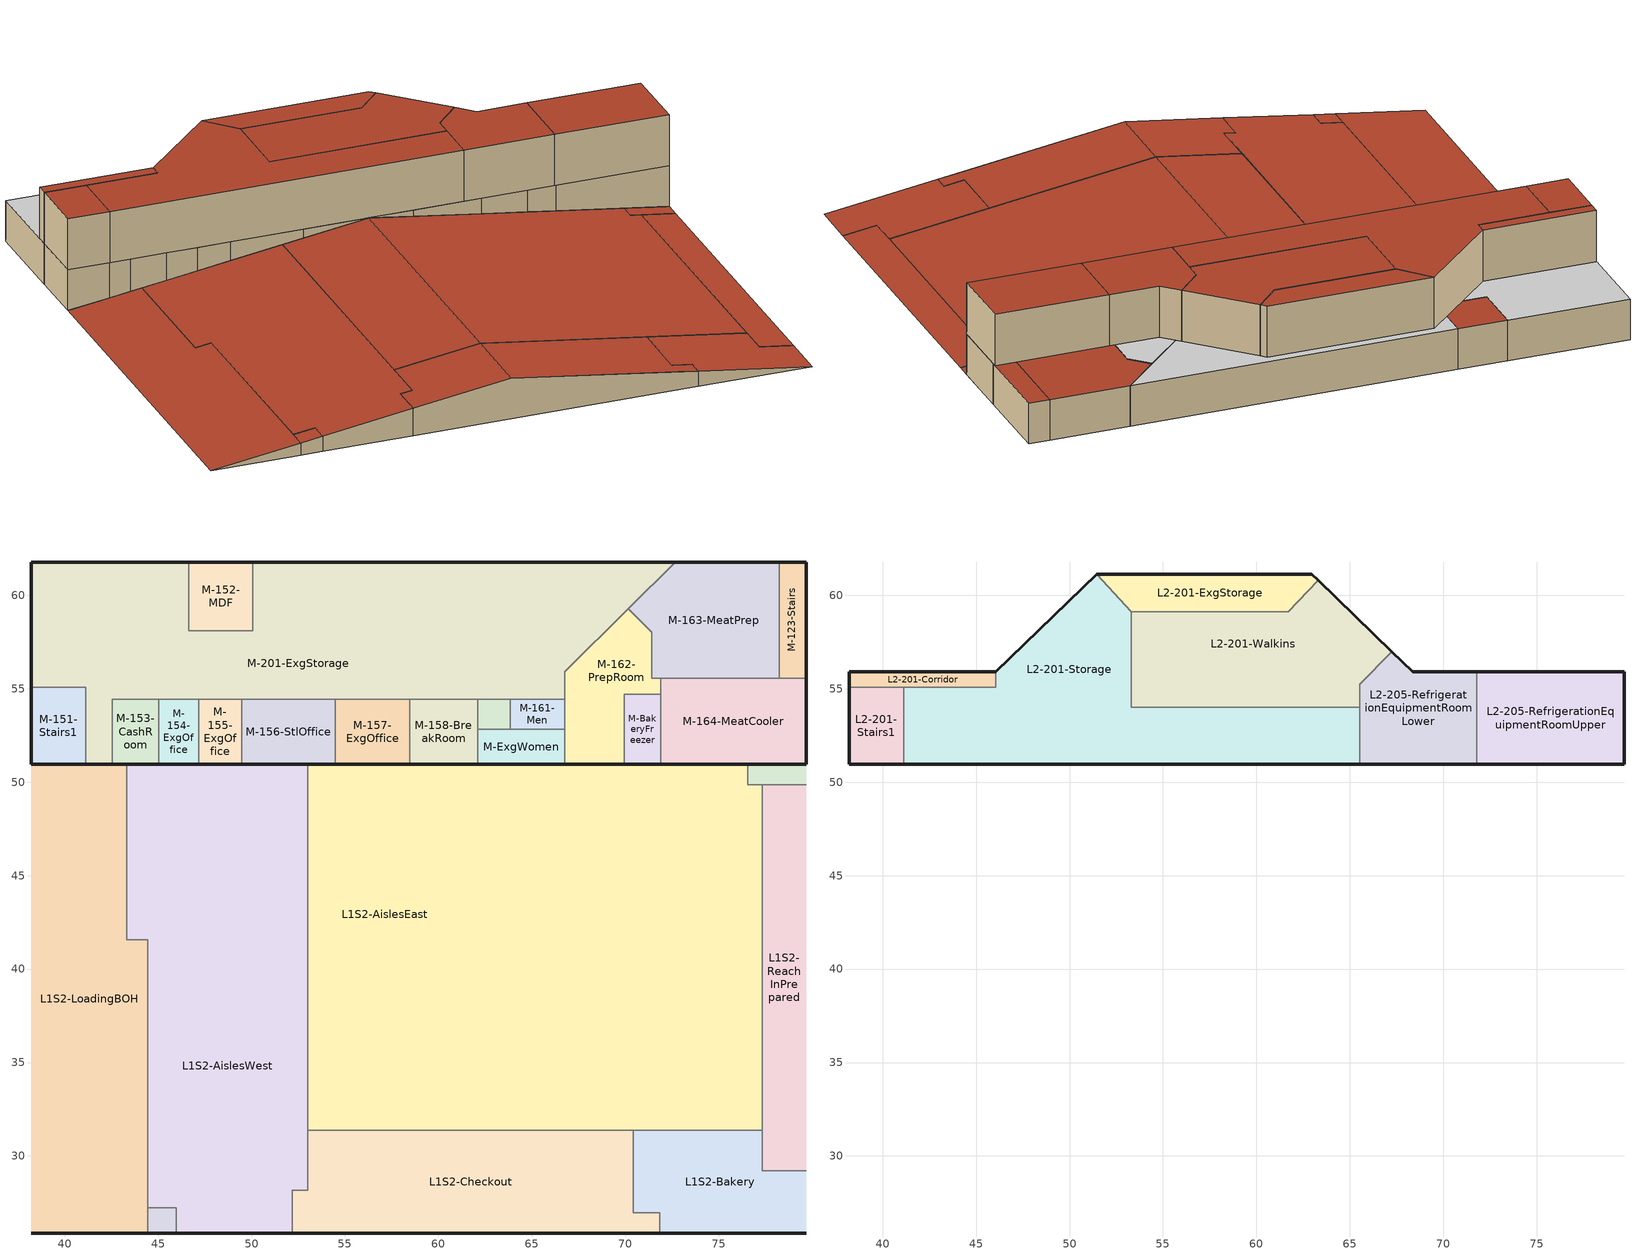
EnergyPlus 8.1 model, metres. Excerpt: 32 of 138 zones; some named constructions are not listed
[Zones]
L1S2-LoadingBOH
 floor to L1S1-Loading (Interior Floor): 38.22,25.88 38.22,50.96 43.31,50.96 43.31,41.57 44.44,41.57 44.44,25.88 z2.82
 wall outside (Exterior Wall): 43.31,50.96,2.82 38.22,50.96,2.82 43.31,50.96,3.53; 38.22,25.88,2.82 44.44,25.88,2.82 44.44,25.88,3.69
 wall to L1S2-AislesWest (Interior Wall): 43.31,41.57 43.31,50.96 z2.82:3.53; 44.44,27.22 44.44,41.57 z2.82:3.69; 44.44,41.57,2.82 43.31,41.57,2.82 43.31,41.57,3.53 44.44,41.57,3.69
 wall to L1S2-Shaft (Interior Wall): 44.44,25.88 44.44,27.22 z2.82:3.69
 roof outside (Exterior Roof): 38.22,25.88,2.82 44.44,25.88,3.69 44.44,41.57,3.69 43.31,41.57,3.53 43.31,50.96,3.53 38.22,50.96,2.82
L1S2-Shaft
 floor to L1S1-Shaft (Interior Floor): 44.44,25.88 44.44,27.22 45.97,27.22 45.97,25.88 z2.82
 wall outside (Exterior Wall): 44.44,25.88,2.82 45.97,25.88,2.82 45.97,25.88,3.9 44.44,25.88,3.69
 wall to L1S2-AislesWest (Interior Wall): 45.97,25.88 45.97,27.22 z2.82:3.9; 45.97,27.22,2.82 44.44,27.22,2.82 44.44,27.22,3.69 45.97,27.22,3.9
 roof outside (Exterior Roof): 44.44,25.88,3.69 45.97,25.88,3.9 45.97,27.22,3.9 44.44,27.22,3.69
L1S2-Checkout
 floor to L1S1-Checkout (Interior Floor): 52.18,26.95 52.18,28.16 53,28.16 53,31.36 70.44,31.36 70.44,26.95 71.84,26.95 71.84,25.88 52.19,25.88 z2.82
 wall outside (Exterior Wall): 52.19,25.88,2.82 71.84,25.88,2.82 71.84,25.88,3.91 58.95,25.88,5.72 52.19,25.88,4.77
 wall to L1S2-Bakery (Interior Wall): 70.44,26.95 70.44,31.36 z2.82:4.11; 71.84,25.88 71.84,26.95 z2.82:3.91; 71.84,26.95,2.82 70.44,26.95,2.82 70.44,26.95,4.11 71.84,26.95,3.91
 wall to L1S2-AislesWest (Interior Wall): 53,31.36 53,28.16 z2.82:4.88; 52.18,28.16 52.18,26.95 52.19,25.88 z2.82:4.77; 53,28.16,2.82 52.18,28.16,2.82 52.18,28.16,4.77 53,28.16,4.88
 wall to L1S2-AislesEast (Interior Wall): 70.44,31.36,2.82 53,31.36,2.82 53,31.36,4.88 58.95,31.36,5.72 70.44,31.36,4.11
 roof outside (Exterior Roof): 52.19,25.88,4.77 58.95,25.88,5.72 58.95,31.36,5.72 53,31.36,4.88 53,28.16,4.88 52.18,28.16,4.77 52.18,26.95,4.77; 58.95,25.88,5.72 70.44,25.9,4.11 71.84,25.88,3.91 71.84,26.95,3.91 70.44,26.95,4.11 70.44,31.36,4.11 58.95,31.36,5.72
L1S2-Shaft2
 floor to L1S1-Stairs (Interior Floor): 76.57,49.87 76.57,50.96 79.67,50.96 79.67,49.87 z2.82
 wall outside (Exterior Wall): 79.67,50.96,2.82 76.57,50.96,2.82 76.57,50.96,3.25
 wall to L1S2-AislesEast (Interior Wall): 76.57,50.96 76.57,49.87 z2.82:3.25; 76.57,49.87,2.82 77.34,49.87,2.82 77.34,49.87,3.15 76.57,49.87,3.25
 wall to L1S2-ReachInPrepared (Interior Wall): 77.34,49.87,2.82 79.67,49.87,2.82 77.34,49.87,3.15
 roof outside (Exterior Roof): 76.57,49.87,3.25 79.67,49.87,2.82 79.67,50.96,2.82 76.57,50.96,3.25
L1S2-Bakery
 floor to L1S1-Coffee (Interior Floor): 70.44,26.95 70.44,31.36 77.34,31.36 77.34,29.21 79.67,29.21 79.67,25.88 71.84,25.88 71.84,26.95 z2.82
 wall outside (Exterior Wall): 71.84,25.88,2.82 79.67,25.88,2.82 71.84,25.88,3.91
 wall to L1S2-ReachInPrepared (Interior Wall): 77.34,29.21 77.34,31.36 z2.82:3.15; 79.67,29.21,2.82 77.34,29.21,2.82 77.34,29.21,3.15
 wall to L1S2-AislesEast (Interior Wall): 77.34,31.36,2.82 70.44,31.36,2.82 70.44,31.36,4.11 77.34,31.36,3.15
 roof outside (Exterior Roof): 71.84,25.88,3.91 79.67,25.88,2.82 79.67,29.21,2.82 77.34,29.21,3.15 77.34,31.36,3.15 70.44,31.36,4.11 70.44,26.95,4.11 71.84,26.95,3.91
L1S2-ReachInPrepared
 floor to L1S1-SalesRefrigerationReachPrepared (Interior Floor): 77.34,29.21 77.34,49.87 79.67,49.87 79.67,29.21 z2.82
 wall to L1S2-AislesEast (Interior Wall): 77.34,49.87 77.34,31.36 z2.82:3.15
 roof outside (Exterior Roof): 77.34,29.21,3.15 79.67,29.21,2.82 79.67,49.87,2.82 77.34,49.87,3.15
L1S2-AislesWest
 floor to L1S1-SalesAisle1 (Interior Floor): 45.87,43.77 45.87,50.96 53,50.96 53,42.58 49.9,42.58 49.9,43.77 z2.82
 floor to L1S1-SalesRefrigerationReachInDairy2 (Interior Floor): 43.31,43.77 43.31,50.96 45.87,50.96 45.87,43.77 z2.82
 floor to L1S1-Produce (Interior Floor): 44.44,27.22 44.44,41.57 43.31,41.57 43.31,43.77 49.9,43.77 49.9,42.58 53,42.58 53,28.16 52.18,28.16 52.19,25.88 45.97,25.88 45.97,27.22 z2.82
 wall outside (Exterior Wall): 53,50.96,2.82 43.31,50.96,2.82 43.31,50.96,3.53 53,50.96,4.88; 45.97,25.88,2.82 52.19,25.88,2.82 52.19,25.88,4.77 45.97,25.88,3.9
 wall to L1S2-AislesEast (Interior Wall): 53,31.36 53,50.96 z2.82:4.88
 roof outside (Exterior Roof): 45.97,25.88,3.9 52.19,25.88,4.77 52.18,28.16,4.77 53,28.16,4.88 53,50.96,4.88 43.31,50.96,3.53 43.31,41.57,3.53 44.44,41.57,3.69 44.44,27.22,3.69 45.97,27.22,3.9
L1S2-AislesEast
 floor to L1S1-PreparedFoods (Interior Floor): 69.13,31.36 69.13,41.61 77.34,41.61 77.34,31.36 z2.82
 floor to L1S1-SpecialtyService (Interior Floor): 68,41.61 68,50.96 76.57,50.96 76.57,49.87 77.34,49.87 77.34,41.61 z2.82
 floor to L1S1-SalesRefrigerationAisle6 (Interior Floor): 61.24,34.87 61.24,50.96 68,50.96 68,35.3 63.86,35.3 63.86,34.87 z2.82
 floor to L1S1-SalesAisle4 (Interior Floor): 53,34.87 53,50.96 61.24,50.96 61.24,34.87 z2.82
 floor to L1S1-SalesSouth (Interior Floor): 53,31.36 53,34.87 63.86,34.87 63.86,35.3 68,35.3 68,41.61 69.13,41.61 69.13,31.36 z2.82
 wall outside (Exterior Wall): 76.57,50.96,2.82 53,50.96,2.82 53,50.96,4.88 58.95,50.96,5.72 76.57,50.96,3.25
 roof outside (Exterior Roof): 58.95,31.36,5.72 77.34,31.36,3.15 77.34,49.87,3.15 76.57,49.87,3.25 76.57,50.96,3.25 58.95,50.96,5.72; 53,31.36,4.88 58.95,31.36,5.72 58.95,50.96,5.72 53,50.96,4.88
M-154-ExgOffice
 floor outside (Interior Floor): 45.04,50.96 45.04,54.44 47.16,54.44 47.16,50.96 z2.82
 wall outside (Exterior Wall): 45.04,50.96,3.77 47.16,50.96,4.07 47.16,50.96,5.72 45.04,50.96,5.72; 45.04,50.96,2.82 47.16,50.96,2.82 47.16,50.96,4.07 45.04,50.96,3.77
 wall to M-155-ExgOffice (Interior Wall): 47.16,50.96 47.16,54.44 z2.82:5.72
 wall to M-153-CashRoom (Interior Wall): 45.04,54.44 45.04,50.96 z2.82:5.72
 wall to M-201-ExgStorage (Interior Wall): 47.16,54.44 45.04,54.44 z2.82:5.72
M-201-ExgStorage
 floor outside (Interior Floor): 38.22,55.08 38.22,61.78 46.65,61.78 46.65,58.09 50.08,58.09 50.08,61.78 72.67,61.78 66.75,55.9 66.75,54.44 42.55,54.44 42.55,50.96 41.12,50.96 41.12,55.08 z2.82
 wall outside (Exterior Wall): 72.67,61.78 50.08,61.78 / 46.65,61.78 38.22,61.78 38.22,55.08 z2.82:5.72; 41.12,50.96,3.22 42.55,50.96,3.42 42.55,50.96,5.72 41.12,50.96,5.72; 41.12,50.96,2.82 42.55,50.96,2.82 42.55,50.96,3.42 41.12,50.96,3.22
 wall to M-153-CashRoom (Interior Wall): 42.55,50.96 42.55,54.44 45.04,54.44 z2.82:5.72
 wall to M-155-ExgOffice (Interior Wall): 47.16,54.44 49.47,54.44 z2.82:5.72
 wall to M-157-ExgOffice (Interior Wall): 54.48,54.44 58.47,54.44 z2.82:5.72
 wall to M-159-ExgVest (Interior Wall): 62.09,54.44 63.84,54.44 z2.82:5.72
 wall to M-152-MDF (Interior Wall): 50.08,61.78 50.08,58.09 46.65,58.09 46.65,61.78 z2.82:5.72
 wall to M-162-PrepRoom (Interior Wall): 66.75,54.44 66.75,55.9 70.16,59.29 z2.82:5.72
 wall to M-161-Men (Interior Wall): 63.84,54.44 66.75,54.44 z2.82:5.72
 wall to M-158-BreakRoom (Interior Wall): 58.47,54.44 62.09,54.44 z2.82:5.72
 wall to M-156-StlOffice (Interior Wall): 49.47,54.44 54.48,54.44 z2.82:5.72
 wall to M-151-Stairs1 (Interior Wall): 38.22,55.08 41.12,55.08 41.12,50.96 z2.82:5.72
 wall to M-163-MeatPrep (Interior Wall): 70.16,59.29 72.67,61.78 z2.82:5.72
M-123-Stairs
 floor outside (Interior Floor): 78.23,55.57 78.23,61.78 79.67,61.78 79.67,55.57 z2.82
 wall outside (Exterior Wall): 79.67,55.57 79.67,61.78 78.23,61.78 z2.82:5.72
 wall to M-163-MeatPrep (Interior Wall): 78.23,61.78 78.23,55.57 z2.82:5.72
 wall to M-164-MeatCooler (Interior Wall): 78.23,55.57 79.67,55.57 z2.82:5.72
 roof outside (Exterior Roof): 78.23,55.57 79.67,55.57 79.67,61.78 78.23,61.78 z5.72
M-163-MeatPrep
 floor outside (Interior Floor): 71.41,55.57 78.23,55.57 78.23,61.78 72.67,61.78 70.16,59.29 71.41,58.03 z2.82
 wall outside (Exterior Wall): 78.23,61.78 72.67,61.78 z2.82:5.72
 wall to M-162-PrepRoom (Interior Wall): 70.16,59.29 71.41,58.03 71.41,55.57 71.89,55.57 z2.82:5.72
 wall to M-164-MeatCooler (Interior Wall): 71.89,55.57 78.23,55.57 z2.82:5.72
 roof outside (Exterior Roof): 71.41,55.57 71.41,58.03 70.16,59.29 72.67,61.78 78.23,61.78 78.23,55.57 z5.72
M-152-MDF
 floor outside (Interior Floor): 46.65,58.09 46.65,61.78 50.08,61.78 50.08,58.09 z2.82
 wall outside (Exterior Wall): 50.08,61.78 46.65,61.78 z2.82:5.72
 roof outside (Exterior Roof): 46.65,58.09 50.08,58.09 50.08,61.78 46.65,61.78 z5.72
M-159-ExgVest
 floor outside (Interior Floor): 62.09,52.83 62.09,54.44 63.84,54.44 63.84,52.83 z2.82
 wall to M-ExgWomen (Interior Wall): 62.09,52.83 63.84,52.83 z2.82:5.72
 wall to M-158-BreakRoom (Interior Wall): 62.09,54.44 62.09,52.83 z2.82:5.72
 wall to M-161-Men (Interior Wall): 63.84,52.83 63.84,54.44 z2.82:5.72
M-161-Men
 floor outside (Interior Floor): 63.84,52.83 63.84,54.44 66.75,54.44 66.75,52.83 z2.82
 wall to M-162-PrepRoom (Interior Wall): 66.75,52.83 66.75,54.44 z2.82:5.72
 wall to M-ExgWomen (Interior Wall): 63.84,52.83 66.75,52.83 z2.82:5.72
M-164-MeatCooler
 floor outside (Interior Floor): 71.89,50.96 71.89,55.57 79.67,55.57 79.67,50.96 z2.82
 wall outside (Exterior Wall): 79.67,50.96 79.67,55.57 z2.82:5.72; 71.89,50.96,3.91 79.67,50.96,2.82 79.67,50.96,5.72 71.89,50.96,5.72; 76.57,50.96,2.82 79.67,50.96,2.82 76.57,50.96,3.25; 71.89,50.96,2.82 76.57,50.96,2.82 76.57,50.96,3.25 71.89,50.96,3.91
 wall to M-162-PrepRoom (Interior Wall): 71.89,55.57 71.89,54.7 z2.82:5.72
 wall to M-BakeryFreezer (Interior Wall): 71.89,54.7 71.89,50.96 z2.82:5.72
M-BakeryFreezer
 floor outside (Interior Floor): 69.95,50.96 69.95,54.7 71.89,54.7 71.89,50.96 z2.82
 wall outside (Exterior Wall): 69.95,50.96,4.18 71.89,50.96,3.91 71.89,50.96,5.72 69.95,50.96,5.72; 69.95,50.96,2.82 71.89,50.96,2.82 71.89,50.96,3.91 69.95,50.96,4.18
 wall to M-162-PrepRoom (Interior Wall): 71.89,54.7 69.95,54.7 69.95,50.96 z2.82:5.72
M-162-PrepRoom
 floor outside (Interior Floor): 66.75,50.96 66.75,55.9 70.16,59.29 71.41,58.03 71.41,55.57 71.89,55.57 71.89,54.7 69.95,54.7 69.95,50.96 z2.82
 wall outside (Exterior Wall): 66.75,50.96,4.62 69.95,50.96,4.18 69.95,50.96,5.72 66.75,50.96,5.72; 66.75,50.96,2.82 69.95,50.96,2.82 69.95,50.96,4.18 66.75,50.96,4.62
 wall to M-ExgWomen (Interior Wall): 66.75,52.83 66.75,50.96 z2.82:5.72
M-ExgWomen
 floor outside (Interior Floor): 62.09,50.96 62.09,52.83 66.75,52.83 66.75,50.96 z2.82
 wall outside (Exterior Wall): 62.09,50.96,5.28 66.75,50.96,4.62 66.75,50.96,5.72 62.09,50.96,5.72; 62.09,50.96,2.82 66.75,50.96,2.82 66.75,50.96,4.62 62.09,50.96,5.28
 wall to M-158-BreakRoom (Interior Wall): 62.09,52.83 62.09,50.96 z2.82:5.72
M-158-BreakRoom
 floor outside (Interior Floor): 58.47,50.96 58.47,54.44 62.09,54.44 62.09,50.96 z2.82
 wall outside (Exterior Wall): 58.47,50.96,2.82 62.09,50.96,2.82 62.09,50.96,5.28 58.95,50.96,5.72 58.47,50.96,5.65; 58.95,50.96,5.72 62.09,50.96,5.28 62.09,50.96,5.72; 58.47,50.96,5.65 58.95,50.96,5.72 58.47,50.96,5.72
 wall to M-157-ExgOffice (Interior Wall): 58.47,54.44 58.47,50.96 z2.82:5.72
M-157-ExgOffice
 floor outside (Interior Floor): 54.48,50.96 54.48,54.44 58.47,54.44 58.47,50.96 z2.82
 wall outside (Exterior Wall): 54.48,50.96,5.09 58.47,50.96,5.65 58.47,50.96,5.72 54.48,50.96,5.72; 54.48,50.96,2.82 58.47,50.96,2.82 58.47,50.96,5.65 54.48,50.96,5.09
 wall to M-156-StlOffice (Interior Wall): 54.48,54.44 54.48,50.96 z2.82:5.72
M-156-StlOffice
 floor outside (Interior Floor): 49.47,50.96 49.47,54.44 54.48,54.44 54.48,50.96 z2.82
 wall outside (Exterior Wall): 49.47,50.96,4.39 54.48,50.96,5.09 54.48,50.96,5.72 49.47,50.96,5.72; 53,50.96,2.82 54.48,50.96,2.82 54.48,50.96,5.09 53,50.96,4.88; 49.47,50.96,2.82 53,50.96,2.82 53,50.96,4.88 49.47,50.96,4.39
 wall to M-155-ExgOffice (Interior Wall): 49.47,54.44 49.47,50.96 z2.82:5.72
M-155-ExgOffice
 floor outside (Interior Floor): 47.16,50.96 47.16,54.44 49.47,54.44 49.47,50.96 z2.82
 wall outside (Exterior Wall): 47.16,50.96,4.07 49.47,50.96,4.39 49.47,50.96,5.72 47.16,50.96,5.72; 47.16,50.96,2.82 49.47,50.96,2.82 49.47,50.96,4.39 47.16,50.96,4.07
M-153-CashRoom
 floor outside (Interior Floor): 42.55,50.96 42.55,54.44 45.04,54.44 45.04,50.96 z2.82
 wall outside (Exterior Wall): 42.55,50.96,3.42 45.04,50.96,3.77 45.04,50.96,5.72 42.55,50.96,5.72; 42.55,50.96,2.82 43.31,50.96,2.82 43.31,50.96,3.53 42.55,50.96,3.42; 43.31,50.96,2.82 45.04,50.96,2.82 45.04,50.96,3.77 43.31,50.96,3.53
M-151-Stairs1
 floor outside (Interior Floor): 38.22,50.96 38.22,55.08 41.12,55.08 41.12,50.96 z2.82
 wall outside (Exterior Wall): 38.22,55.08 38.22,50.96 z2.82:5.72; 38.22,50.96,2.82 41.12,50.96,3.22 41.12,50.96,5.72 38.22,50.96,5.72; 38.22,50.96,2.82 41.12,50.96,2.82 41.12,50.96,3.22
L2-201-Stairs1
 floor to M-151-Stairs1 (Interior Floor): 38.22,50.96 38.22,55.08 41.12,55.08 41.12,50.96 z5.72
 wall outside (Exterior Wall): 38.22,55.08 38.22,50.96 41.12,50.96 z5.72:9.37
 wall to L2-201-Storage (Interior Wall): 41.12,50.96 41.12,55.08 z5.72:9.37
 wall to L2-201-Corridor (Interior Wall): 41.12,55.08 38.22,55.08 z5.72:9.37
 roof outside (Exterior Roof): 38.22,50.96 41.12,50.96 41.12,55.08 38.22,55.08 z9.37
L2-205-RefrigerationEquipmentRoomUpper
 floor to M-164-MeatCooler (Interior Floor): 71.8,50.96 71.8,55.9 79.67,55.9 79.67,50.96 z5.72
 wall outside (Exterior Wall): 71.8,50.96 79.67,50.96 79.67,55.9 71.8,55.9 z5.72:9.37
 wall to L2-205-RefrigerationEquipmentRoomLower (Interior Wall): 71.8,55.9 71.8,50.96 z5.72:9.37
 roof outside (Exterior Roof): 71.8,50.96 79.67,50.96 79.67,55.9 71.8,55.9 z9.37
L2-201-ExgStorage
 floor to M-201-ExgStorage (Interior Floor): 53.31,59.13 51.46,61.14 62.97,61.14 63.31,60.8 61.69,59.13 z5.72
 wall outside (Exterior Wall): 63.31,60.8 62.97,61.14 51.46,61.14 z5.72:9.37
 wall to L2-201-Walkins (Interior Wall): 53.31,59.13 61.69,59.13 63.31,60.8 z5.72:9.37
 wall to L2-201-Storage (Interior Wall): 51.46,61.14 53.31,59.13 z5.72:9.37
 roof outside (Exterior Roof): 53.31,59.13 61.69,59.13 63.31,60.8 62.97,61.14 51.46,61.14 z9.37
L2-201-Storage
 floor to M-153-CashRoom (Interior Floor): 41.12,50.96 41.12,55.08 46.06,55.08 46.06,55.9 51.46,61.14 53.31,59.13 53.31,54 65.54,54 65.54,50.96 z5.72
 wall outside (Exterior Wall): 41.12,50.96 65.54,50.96 / 51.46,61.14 46.06,55.9 z5.72:9.37
 wall to L2-201-Walkins (Interior Wall): 65.54,54 53.31,54 53.31,59.13 z5.72:9.37
 wall to L2-205-RefrigerationEquipmentRoomLower (Interior Wall): 65.54,50.96 65.54,54 z5.72:9.37
 wall to L2-201-Corridor (Interior Wall): 46.06,55.9 46.06,55.08 41.12,55.08 z5.72:9.37
 roof outside (Exterior Roof): 41.12,50.96 65.54,50.96 65.54,54 53.31,54 53.31,59.13 51.46,61.14 46.06,55.9 46.06,55.08 41.12,55.08 z9.37
L2-201-Walkins
 floor to M-201-ExgStorage (Interior Floor): 67.25,56.99 65.54,55.23 65.54,54 53.31,54 53.31,59.13 61.69,59.13 63.31,60.8 z5.72
 wall outside (Exterior Wall): 67.25,56.99 63.31,60.8 z5.72:9.37
 wall to L2-205-RefrigerationEquipmentRoomLower (Interior Wall): 65.54,54 65.54,55.23 67.25,56.99 z5.72:9.37
 roof outside (Exterior Roof): 53.31,54 65.54,54 65.54,55.23 67.25,56.99 63.31,60.8 61.69,59.13 53.31,59.13 z9.37
L2-201-Corridor
 floor to M-201-ExgStorage (Interior Floor): 38.22,55.08 38.22,55.9 46.06,55.9 46.06,55.08 z5.72
 wall outside (Exterior Wall): 46.06,55.9 38.22,55.9 38.22,55.08 z5.72:9.37
 roof outside (Exterior Roof): 38.22,55.08 46.06,55.08 46.06,55.9 38.22,55.9 z9.37
L2-205-RefrigerationEquipmentRoomLower
 floor to M-162-PrepRoom (Interior Floor): 65.54,50.96 65.54,55.23 67.25,56.99 68.37,55.9 71.8,55.9 71.8,50.96 z5.72
 wall outside (Exterior Wall): 65.54,50.96 71.8,50.96 / 71.8,55.9 68.37,55.9 67.25,56.99 z5.72:9.37
 roof outside (Exterior Roof): 65.54,50.96 71.8,50.96 71.8,55.9 68.37,55.9 67.25,56.99 65.54,55.23 z9.37
[Building]
NoeValleyWFM_Geometry.idf: North Axis {deg}=356.173; Terrain=City; Solar Distribution or maybe FullExterior=FullInteriorAndExteriorWithReflections; Maximum Number of Warmup Days=25; Minimum Number of Warmup Days=6
[Site:Location]
Sacramento Executive Arpt	USA: 38.5, -121.5, -8, 5
[SizingPeriod:DesignDay] Day of Month=21; Dry-Bulb Temperature Range Modifier Type=DefaultMultipliers; Barometric Pressure {Pa}=101265; Rain {Yes/No}=No; Snow on ground {Yes/No}=No; Daylight Savings Time Indicator=No
Name | Month | Day Type | Maximum Dry-Bulb Temperature {C} | Daily Dry-Bulb Temperature Range {C} | Humidity Condition Type | Wetbulb at Maximum Dry-Bulb {C} | Wind Speed {m/s} design conditions vs. traditional 6.71 m/s (15 mph) | Wind Direction {Degrees; N=0, S=180} | Solar Model Indicator | Clearness {0.0 to 1.1} | Dewpoint at Maximum Dry-Bulb {C} | Wind Speed {m/s} design conditions vs. traditional 3.35 m/s (7mph) | ASHRAE Clear Sky Optical Depth for Beam Irradiance (taub) | ASHRAE Clear Sky Optical Depth for Diffuse Irradiance (taud)
Sacramento Executive Arpt Ann Htg 99.6% Condns DB | 12 | WinterDesignDay | -0.4 | 0 | Wetbulb | -0.4 | 0.9 | 320 | ASHRAEClearSky | 0
Sacramento Executive Arpt Ann Hum_n 99.6% Condns DP=>MCDB | 12 | WinterDesignDay | 10.8 | 0 | Dewpoint |  | 0.9 | 320 | ASHRAEClearSky | 0 | -6.4
Sacramento Executive Arpt Ann Htg Wind 99.6% Condns WS=>MCDB | 12 | WinterDesignDay | 11.7 | 0 | Wetbulb | 11.7 | 11.6 | 320 | ASHRAEClearSky | 0
Sacramento Executive Arpt Ann Clg .4% Condns DB=>MWB | 7 | SummerDesignDay | 37.9 | 18.1 | Wetbulb | 21.3 |  | 220 | ASHRAETau |  |  | 3.4 | 0.382 | 2.325
[Construction]
INTERIOR FLOOR: F16 Acoustic tile, F05 Ceiling air space resistance, M11 100mm lightweight concrete
[Zone] Type=1
L1S2-LoadingBOH; L1S2-Shaft; L1S2-Checkout; L1S2-Shaft2; L1S2-Bakery; L1S2-ReachInPrepared; L1S2-AislesWest; L1S2-AislesEast; M-154-ExgOffice; M-201-ExgStorage; L2-201-Stairs1; L2-205-RefrigerationEquipmentRoomUpper; M-123-Stairs; M-163-MeatPrep; M-152-MDF; M-159-ExgVest; M-161-Men; L2-201-ExgStorage; L2-201-Storage; L2-201-Walkins; L2-201-Corridor; L2-205-RefrigerationEquipmentRoomLower; M-164-MeatCooler; M-BakeryFreezer; M-162-PrepRoom; M-ExgWomen; M-158-BreakRoom; M-157-ExgOffice; M-156-StlOffice; M-155-ExgOffice; M-153-CashRoom; M-151-Stairs1
